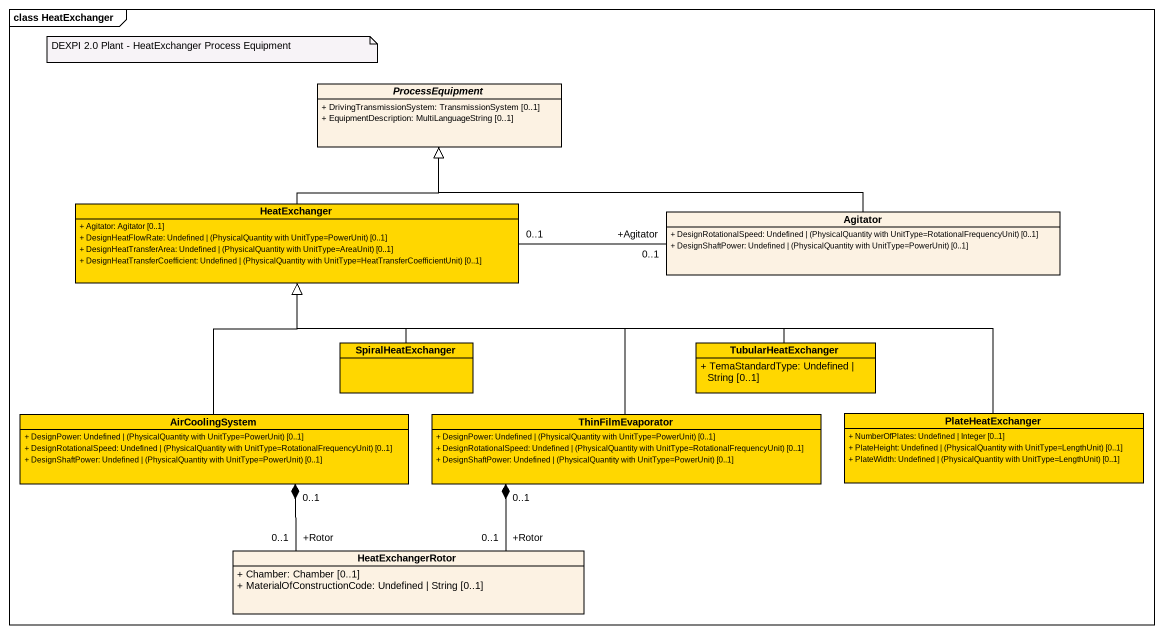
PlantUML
@startuml
mainframe class HeatExchanger
hide circle
hide empty members
skinparam classAttributeIconSize 0
abstract class ProcessEquipment {
  + DrivingTransmissionSystem: TransmissionSystem [0..1]
  + EquipmentDescription: MultiLanguageString [0..1]
}
class HeatExchanger #FFD700 {
  + Agitator: Agitator [0..1]
  {field} + DesignHeatFlowRate: Undefined | (PhysicalQuantity with UnitType=PowerUnit) [0..1]
  {field} + DesignHeatTransferArea: Undefined | (PhysicalQuantity with UnitType=AreaUnit) [0..1]
  {field} + DesignHeatTransferCoefficient: Undefined | (PhysicalQuantity with UnitType=HeatTransferCoefficientUnit) [0..1]
}
class Agitator {
  {field} + DesignRotationalSpeed: Undefined | (PhysicalQuantity with UnitType=RotationalFrequencyUnit) [0..1]
  {field} + DesignShaftPower: Undefined | (PhysicalQuantity with UnitType=PowerUnit) [0..1]
}
class SpiralHeatExchanger #FFD700
class TubularHeatExchanger #FFD700 {
  + TemaStandardType: Undefined | String [0..1]
}
class AirCoolingSystem #FFD700 {
  {field} + DesignPower: Undefined | (PhysicalQuantity with UnitType=PowerUnit) [0..1]
  {field} + DesignRotationalSpeed: Undefined | (PhysicalQuantity with UnitType=RotationalFrequencyUnit) [0..1]
  {field} + DesignShaftPower: Undefined | (PhysicalQuantity with UnitType=PowerUnit) [0..1]
}
class ThinFilmEvaporator #FFD700 {
  {field} + DesignPower: Undefined | (PhysicalQuantity with UnitType=PowerUnit) [0..1]
  {field} + DesignRotationalSpeed: Undefined | (PhysicalQuantity with UnitType=RotationalFrequencyUnit) [0..1]
  {field} + DesignShaftPower: Undefined | (PhysicalQuantity with UnitType=PowerUnit) [0..1]
}
class PlateHeatExchanger #FFD700 {
  + NumberOfPlates: Undefined | Integer [0..1]
  {field} + PlateHeight: Undefined | (PhysicalQuantity with UnitType=LengthUnit) [0..1]
  {field} + PlateWidth: Undefined | (PhysicalQuantity with UnitType=LengthUnit) [0..1]
}
class HeatExchangerRotor {
  + Chamber: Chamber [0..1]
  + MaterialOfConstructionCode: Undefined | String [0..1]
}
HeatExchanger -up-|> ProcessEquipment
HeatExchanger "0..1" -right- "+Agitator\n0..1" Agitator
Agitator -left-|> ProcessEquipment
SpiralHeatExchanger -up-|> HeatExchanger
TubularHeatExchanger -left-|> HeatExchanger
AirCoolingSystem -up-|> HeatExchanger
AirCoolingSystem "0..1" *-- "+Rotor\n0..1" HeatExchangerRotor
ThinFilmEvaporator -up-|> HeatExchanger
ThinFilmEvaporator "0..1" *-- "+Rotor\n0..1" HeatExchangerRotor
PlateHeatExchanger -left-|> HeatExchanger
note as N1
  DEXPI 2.0 Plant - HeatExchanger Process Equipment
end note
@enduml
